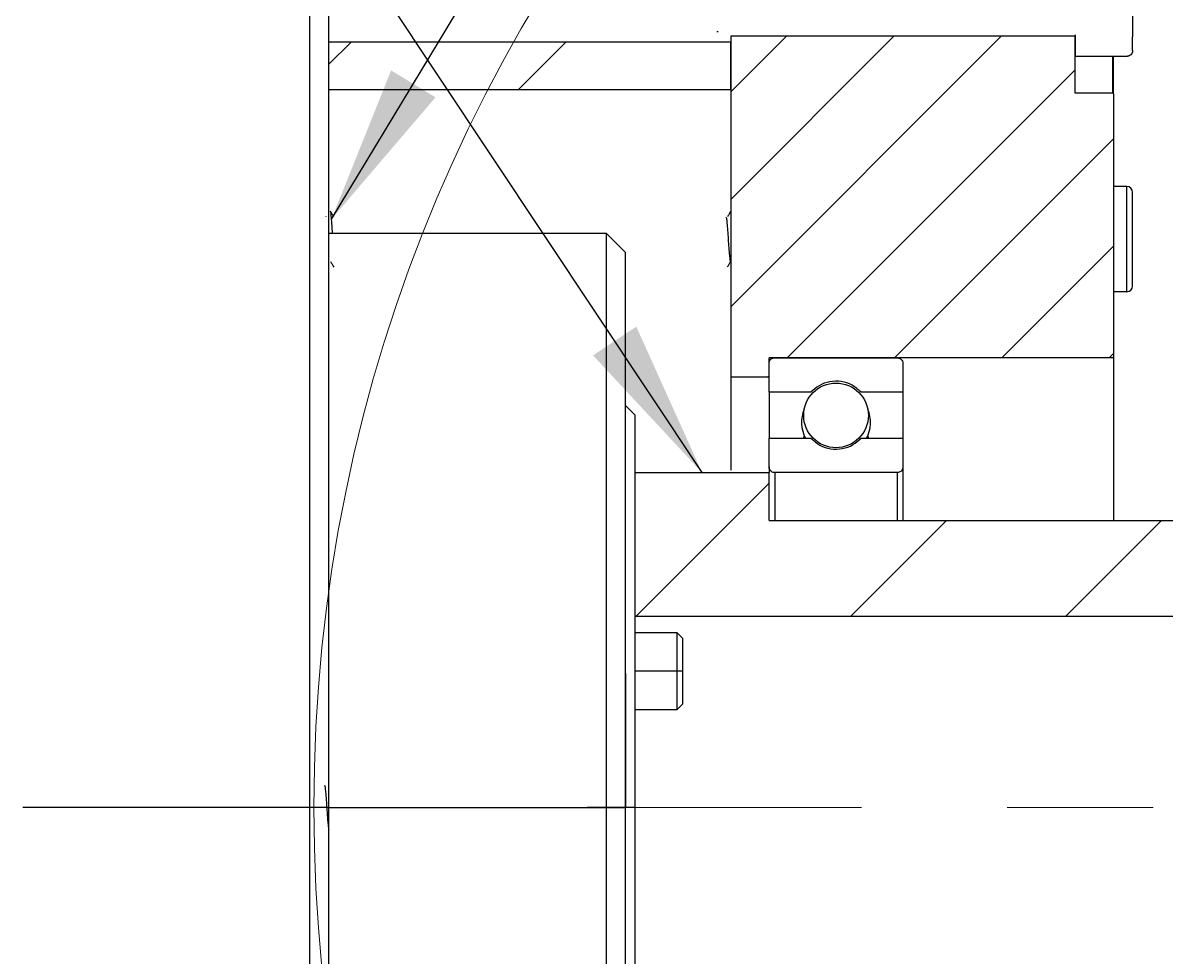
# Model space of a CAD drawing. Header units: millimetres. Extents: x 2 to 1187, y 2 to 839.
# Drawn here: x 648.6 to 672.51, y 742.84 to 762.36 of the extents above; entities that cross this region are included whole.
import ezdxf

# ---------------------------------------------------------------- set-up
doc = ezdxf.new("R2010")
doc.units = ezdxf.units.MM
doc.linetypes.add('CENTERX2', pattern=[20.32, 12.7, -2.54, 2.54, -2.54])
doc.dimstyles.new('SLDDIMSTYLE0', dxfattribs={"dimtxt": 0.18, "dimasz": 3.302, "dimexe": 0, "dimexo": 0.0625, "dimgap": 0, "dimtad": 0, "dimtih": 1, "dimtoh": 1, "dimdec": 0, "dimrnd": 1e-09, "dimzin": 0, "dimdsep": 46, "dimtxsty": 'Standard', "dimsah": 1, "dimcen": 0.09, "dimadec": 0, "dimazin": 0, "dimtfac": 3.302, "dimtdec": 0, "dimtofl": 0, "dimtmove": 0, "dimatfit": 3, "dimfxl": 1, "dimfrac": 2, "dimtolj": 1, "dimtzin": 0, "dimarcsym": 0})

# ---------------------------------------------------------------- blocks, each defined once
blk = doc.blocks.new('SW_HATCH_0')
at = {"color": 0, "linetype": 'Continuous', "lineweight": 18}
for p, q in [((17.653, 242.159), (12, 236.506)), ((15.408, 242.159), (12, 238.751)), ((13.163, 242.159), (12, 240.997)), ((4.063, 242.039), (3.6, 241.577)), ((8.553, 242.039), (7.553, 241.039)), ((19.2, 241.461), (13.178, 235.439)), ((20, 240.016), (15.423, 235.439)), ((20, 237.771), (17.668, 235.439)), ((20, 235.526), (19.913, 235.439)), ((12.8, 235.061), (12.778, 235.039)), ((12.8, 232.816), (10.023, 230.039)), ((16.513, 232.039), (14.513, 230.039)), ((21.003, 232.039), (19.003, 230.039))]:
    blk.add_line(p, q, dxfattribs=at)
blk = doc.blocks.new('*U63')
at = {"color": 0, "linetype": 'CENTERX2', "lineweight": 18, "ltscale": 1.2, "transparency": 16777216}
blk.add_line((21.875, 0), (-48.225, 0), dxfattribs=at)

msp = doc.modelspace()

# ---------------------------------------------------------------- linework, layer by layer
at = {"color": 7, "linetype": 'Continuous', "lineweight": 25}
for p, q in [((671.804446, 762.619202), (671.804446, 762.105281)), ((663.140846, 762.179227), (663.112344, 762.179227)), ((663.404446, 762.084627), (663.404446, 754.964627)), ((670.604446, 762.084627), (663.404446, 762.084627)), ((670.604446, 762.116957), (670.604446, 761.664627)), ((670.604446, 760.894427), (670.604446, 762.084627)), ((671.804446, 762.105281), (671.804446, 762.071807)), ((671.804446, 761.784627), (671.804446, 762.071807)), ((663.394446, 761.964627), (655.004446, 761.964627)), ((663.404446, 761.954627), (663.394446, 761.964627)), ((663.404446, 760.964627), (663.404446, 761.954627)), ((671.684446, 761.664627), (670.604446, 761.664627)), ((671.394446, 760.894427), (671.394446, 761.646407)), ((671.404446, 760.884427), (671.404446, 761.64607)), ((663.404446, 760.964627), (655.004446, 760.964627)), ((671.394446, 760.894427), (670.604446, 760.894427)), ((671.404446, 760.884427), (671.394446, 760.894427)), ((671.404446, 760.884427), (671.404446, 755.364627)), ((671.684446, 758.944021), (671.404446, 758.944021)), ((671.684446, 756.744021), (671.684446, 758.944021)), ((671.804446, 756.864021), (671.804446, 758.824021)), ((654.938199, 758.315121), (654.93539, 758.310294)), ((660.804446, 757.964627), (655.004446, 757.964627)), ((661.204446, 757.564627), (660.804446, 757.964627)), ((671.684446, 756.744021), (671.404446, 756.744021)), ((671.404446, 755.364627), (664.204446, 755.364627)), ((664.204446, 754.964627), (664.204446, 755.364627)), ((664.324446, 755.364627), (666.884446, 755.364627)), ((664.204446, 754.644627), (664.204446, 755.244627)), ((667.004446, 755.244627), (667.004446, 754.644627)), ((663.404446, 754.964627), (664.204446, 754.964627)), ((665.081282, 754.644627), (664.204446, 754.644627)), ((667.004446, 754.644627), (666.127609, 754.644627)), ((661.404446, 754.164627), (661.204446, 754.364627)), ((664.204446, 753.684627), (665.081282, 753.684627)), ((664.204446, 753.084627), (664.204446, 753.684627)), ((666.127609, 753.684627), (667.004446, 753.684627)), ((667.004446, 753.684627), (667.004446, 753.084627)), ((661.404446, 752.964627), (664.204446, 752.964627)), ((664.204446, 753.084627), (664.204446, 752.964627)), ((664.204446, 753.020494), (664.204446, 752.964627)), ((664.204446, 751.964627), (664.204446, 752.964627)), ((666.884446, 752.964627), (664.324446, 752.964627)), ((664.324446, 752.964627), (664.324446, 751.964627)), ((666.884446, 752.964627), (666.884446, 751.964627)), ((667.004446, 753.084627), (667.004446, 751.964627)), ((664.204446, 751.964627), (686.794446, 751.964627)), ((661.404446, 749.964627), (686.904446, 749.964627)), ((662.284446, 749.614627), (661.404446, 749.614627)), ((662.404446, 749.494627), (662.284446, 749.614627)), ((662.284446, 748.814627), (661.404446, 748.814627)), ((662.404446, 748.814627), (662.284446, 748.814627)), ((662.284446, 748.014627), (662.404446, 748.134627)), ((661.404446, 748.014627), (662.284446, 748.014627)), ((654.604446, 745.964627), (648.604446, 745.964627)), ((655.004446, 745.964627), (654.604446, 745.964627)), ((655.004446, 745.964627), (660.804446, 745.964627)), ((661.204446, 745.964627), (660.404446, 745.964627)), ((660.804446, 745.964627), (661.204446, 745.964627)), ((661.404446, 745.964627), (661.204446, 745.964627))]:
    msp.add_line(p, q, dxfattribs=at)
at = {"color": 7, "linetype": 'Continuous', "lineweight": 25, "flags": 128}
for points in [[(671.404446, 755.364627), (671.404446, 755.290505), (671.404446, 755.069309), (671.404446, 754.704526), (671.404446, 754.20191), (671.404446, 753.569387), (671.404446, 752.816932), (671.404446, 751.964627)], [(663.404446, 754.964627), (663.404446, 754.893659), (663.404446, 754.681875), (663.404446, 754.332615), (663.404446, 753.851387), (663.404446, 753.24578), (663.404446, 753.012783)], [(664.204446, 754.644627), (664.204446, 754.570368), (664.204446, 754.348863), (664.204446, 753.983901), (664.204446, 753.684627)], [(667.004446, 754.644627), (667.004446, 754.570368), (667.004446, 754.348863), (667.004446, 753.983901), (667.004446, 753.684627)], [(664.939836, 753.733533), (664.939253, 753.732128), (664.921927, 753.685874)], [(666.285953, 753.688862), (666.269639, 753.732128), (666.269056, 753.733532)], [(667.004446, 753.084627), (667.004446, 752.850934), (667.004446, 752.102314), (667.004446, 751.964627)]]:
    msp.add_lwpolyline(points, dxfattribs=at)
at = {"color": 7, "linetype": 'Continuous', "lineweight": 18}
msp.add_circle((687.404448, 745.964627), 32.716026, dxfattribs=at)
at = {"color": 7, "linetype": 'Continuous', "lineweight": 25}
msp.add_circle((665.604446, 754.160891), 0.67612, dxfattribs=at)
for centre, radius, start, end in [((671.684446, 758.824021), 0.12, 360, 90), ((671.684446, 756.864021), 0.12, 270, 360), ((665.604446, 754.010469), 0.72, 157.2145595, 207.1680809), ((665.604446, 754.010469), 0.72, 332.4965371, 22.7854312)]:
    msp.add_arc(centre, radius, start, end, dxfattribs=at)
for points in [[(654.604446, 745.964627), (654.604446, 746.802384), (654.604446, 748.477897), (654.604446, 750.948164), (654.604446, 753.333162), (654.604446, 755.59208), (654.604446, 757.686279), (654.604446, 759.579884), (654.604446, 761.240649), (654.604446, 762.639585), (654.604446, 763.7549), (654.604446, 764.559499), (654.604446, 765.069521), (654.604446, 765.132925), (654.604446, 765.164627)], [(655.004446, 745.964627), (655.004446, 746.78493), (655.004446, 748.425537), (655.004446, 750.84434), (655.004446, 753.179651), (655.004446, 755.391508), (655.004446, 757.442077), (655.004446, 759.296232), (655.004446, 760.922399), (655.004446, 762.29219), (655.004446, 763.384269), (655.004446, 764.172106), (655.004446, 764.671502), (655.004446, 764.733585), (655.004446, 764.764627)], [(660.804446, 745.964627), (660.804446, 746.750021), (660.804446, 748.320809), (660.804446, 750.586402), (660.804446, 752.674552), (660.804446, 754.504207), (660.804446, 756.008068), (660.804446, 757.117094), (660.804446, 757.830645), (660.804446, 757.919966), (660.804446, 757.964627)], [(661.204446, 745.964627), (661.204446, 746.723841), (661.204446, 748.24227), (661.204446, 750.432343), (661.204446, 752.450888), (661.204446, 754.219555), (661.204446, 755.673287), (661.204446, 756.745345), (661.204446, 757.435111), (661.204446, 757.521455), (661.204446, 757.564627)], [(661.404446, 745.964627), (661.404446, 746.501313), (661.404446, 747.574685), (661.404446, 749.12284), (661.404446, 750.549743), (661.404446, 751.800007), (661.404446, 752.827645), (661.404446, 753.585479), (661.404446, 754.073073), (661.404446, 754.134109), (661.404446, 754.164627)], [(662.284446, 748.814627), (662.284446, 748.919456), (662.284446, 749.129116), (662.284446, 749.393552), (662.284446, 749.578551), (662.284446, 749.602602), (662.284446, 749.614627)], [(662.404446, 748.814627), (662.404446, 748.903732), (662.404446, 749.081942), (662.404446, 749.306713), (662.404446, 749.463962), (662.404446, 749.484405), (662.404446, 749.494627)], [(661.204446, 748.764627), (661.204446, 748.722539), (661.204446, 748.638362), (661.204446, 747.990864), (661.204446, 747.065338), (661.204446, 746.331531), (661.204446, 745.964627)], [(662.284446, 748.014627), (662.284446, 748.026652), (662.284446, 748.050703), (662.284446, 748.235702), (662.284446, 748.500138), (662.284446, 748.709797), (662.284446, 748.814627)], [(662.404446, 748.134627), (662.404446, 748.144848), (662.404446, 748.165291), (662.404446, 748.322541), (662.404446, 748.547311), (662.404446, 748.725522), (662.404446, 748.814627)], [(654.604446, 726.764627), (654.604446, 726.796329), (654.604446, 726.859733), (654.604446, 727.369755), (654.604446, 728.174354), (654.604446, 729.289669), (654.604446, 730.688604), (654.604446, 732.34937), (654.604446, 734.242975), (654.604446, 736.337174), (654.604446, 738.596092), (654.604446, 740.98109), (654.604446, 743.451357), (654.604446, 745.12687), (654.604446, 745.964627)], [(655.004446, 727.164627), (655.004446, 727.195668), (655.004446, 727.257751), (655.004446, 727.757148), (655.004446, 728.544984), (655.004446, 729.637064), (655.004446, 731.006855), (655.004446, 732.633021), (655.004446, 734.487176), (655.004446, 736.537746), (655.004446, 738.749603), (655.004446, 741.084913), (655.004446, 743.503717), (655.004446, 745.144323), (655.004446, 745.964627)], [(660.804446, 733.964627), (660.804446, 734.009287), (660.804446, 734.098608), (660.804446, 734.81216), (660.804446, 735.921186), (660.804446, 737.425046), (660.804446, 739.254701), (660.804446, 741.342852), (660.804446, 743.608445), (660.804446, 745.179233), (660.804446, 745.964627)], [(661.204446, 734.364627), (661.204446, 734.407799), (661.204446, 734.494142), (661.204446, 735.183909), (661.204446, 736.255967), (661.204446, 737.709699), (661.204446, 739.478366), (661.204446, 741.496911), (661.204446, 743.686984), (661.204446, 745.205413), (661.204446, 745.964627)], [(661.204446, 743.164627), (661.204446, 743.206715), (661.204446, 743.290892), (661.204446, 743.93839), (661.204446, 744.863916), (661.204446, 745.597723), (661.204446, 745.964627)], [(661.404446, 737.764627), (661.404446, 737.795145), (661.404446, 737.856181), (661.404446, 738.343775), (661.404446, 739.101609), (661.404446, 740.129247), (661.404446, 741.379511), (661.404446, 742.806414), (661.404446, 744.354569), (661.404446, 745.427941), (661.404446, 745.964627)]]:
    msp.add_open_spline(points, degree=3, dxfattribs=at)
for points, knots in [([(671.804446, 761.784627), (671.804282, 761.780014), (671.803642, 761.76197), (671.794338, 761.731116), (671.770532, 761.697725), (671.736916, 761.674229), (671.706347, 761.665344), (671.688681, 761.664765), (671.684446, 761.664627)], [0, 0, 0, 0, 0.073719103, 0.288366589, 0.503014074, 0.717661559, 0.932309044, 1, 1, 1, 1]), ([(655.104111, 758.310858), (655.092973, 758.32999), (655.070687, 758.368274), (655.048435, 758.406571), (655.037303, 758.425729)], [0, 0, 0, 0, 0.499739068, 1, 1, 1, 1]), ([(655.077406, 757.964627), (655.075487, 757.999654), (655.069401, 758.110737), (655.059141, 758.266036), (655.047722, 758.393893), (655.040471, 758.410617), (655.037392, 758.417717)], [0, 0, 0, 0, 0.143999552, 0.456674434, 0.76934972, 1, 1, 1, 1]), ([(663.403076, 758.426839), (663.391963, 758.4077), (663.369748, 758.369439), (663.347501, 758.331181), (663.336382, 758.312061)], [0, 0, 0, 0, 0.500240115, 1, 1, 1, 1]), ([(663.303627, 758.304997), (663.306603, 758.29941), (663.313731, 758.286024), (663.325026, 758.184429), (663.337508, 758.029608), (663.350003, 757.844139), (663.362509, 757.658946), (663.375027, 757.503147), (663.387556, 757.394165), (663.395918, 757.380002), (663.400099, 757.372921)], [0, 0, 0, 0, 0.0928591834, 0.2224490806, 0.3520395262, 0.4816305209, 0.6112220652, 0.7408141594, 0.8704068042, 1, 1, 1, 1]), ([(655.035949, 757.376658), (655.047088, 757.357504), (655.06938, 757.319171), (655.091628, 757.28084), (655.10276, 757.261662)], [0, 0, 0, 0, 0.499677905, 1, 1, 1, 1]), ([(663.337551, 757.26282), (663.348661, 757.281939), (663.369997, 757.318658), (663.391356, 757.355339), (663.401594, 757.372921)], [0, 0, 0, 0, 0.52069037, 1, 1, 1, 1]), ([(664.204446, 755.244627), (664.2045, 755.24724), (664.20483, 755.263282), (664.211986, 755.292574), (664.23413, 755.327122), (664.266519, 755.352239), (664.29854, 755.363403), (664.318211, 755.364332), (664.324446, 755.364627)], [0, 0, 0, 0, 0.041776861, 0.256432047, 0.471087234, 0.68574242, 0.900397607, 1, 1, 1, 1]), ([(666.884446, 755.364627), (666.895907, 755.363663), (666.920838, 755.361566), (666.955952, 755.343721), (666.984583, 755.314671), (667.001629, 755.279839), (667.003576, 755.255501), (667.004446, 755.244627)], [0, 0, 0, 0, 0.182651028, 0.397313237, 0.611975447, 0.826637657, 1, 1, 1, 1]), ([(666.127609, 754.644627), (666.067898, 754.698111), (665.948445, 754.805105), (665.714412, 754.879184), (665.473268, 754.875629), (665.248468, 754.796884), (665.135278, 754.693801), (665.081282, 754.644627)], [0, 0, 0, 0, 0.203496915, 0.407093465, 0.610690015, 0.814286564, 1, 1, 1, 1]), ([(665.081282, 753.684627), (665.140994, 753.631143), (665.260447, 753.524149), (665.49448, 753.45007), (665.735624, 753.453625), (665.960424, 753.53237), (666.073614, 753.635453), (666.127609, 753.684627)], [0, 0, 0, 0, 0.203496915, 0.407093465, 0.610690015, 0.814286564, 1, 1, 1, 1]), ([(664.324446, 752.964627), (664.312985, 752.965591), (664.288054, 752.967688), (664.25294, 752.985533), (664.224309, 753.014582), (664.207263, 753.049415), (664.205316, 753.073753), (664.204446, 753.084627)], [0, 0, 0, 0, 0.1826510277, 0.3973132374, 0.611975447, 0.8266376567, 1, 1, 1, 1]), ([(667.004446, 753.084627), (667.004392, 753.082013), (667.004061, 753.065972), (666.996906, 753.036679), (666.974762, 753.002132), (666.942373, 752.977015), (666.910352, 752.96585), (666.890681, 752.964921), (666.884446, 752.964627)], [0, 0, 0, 0, 0.0417768608, 0.2564320472, 0.4710872337, 0.6857424202, 0.9003976066, 1, 1, 1, 1]), ([(654.911732, 746.430221), (654.915379, 746.416671), (654.922435, 746.390457), (654.932653, 746.293975), (654.942151, 746.177649), (654.950927, 746.052871), (654.958981, 745.932905), (654.966317, 745.825564), (654.97463, 745.71199), (654.983281, 745.611418), (654.991447, 745.544419), (654.996454, 745.51752), (654.999017, 745.507582), (654.999818, 745.504989), (655.000099, 745.504081)], [0, 0, 0, 0, 0.1235950885, 0.2391147656, 0.3465442735, 0.4458698878, 0.5370789194, 0.6201597159, 0.6951016633, 0.8200627709, 0.9126471778, 0.9726656658, 0.9904259547, 1, 1, 1, 1])]:
    msp.add_open_spline(points, degree=3, knots=knots, dxfattribs=at)

# ---------------------------------------------------------------- block references
at = {"color": 7, "linetype": 'Continuous', "lineweight": 18}
msp.add_blockref('SW_HATCH_0', (651.404446, 519.925139), dxfattribs=at)
at = {"color": 7, "linetype": 'CENTERX2', "lineweight": 18, "ltscale": 1.2}
msp.add_blockref('*U63', (693.029446, 745.964627), dxfattribs=at)

# ---------------------------------------------------------------- leaders
at = {"color": 7, "linetype": 'Continuous', "lineweight": 25}
for points in [[(662.804446, 752.964627), (641.035354, 785.723535)], [(671.404446, 730.77863), (687.626263, 785.723535)], [(655.058606, 758.264712), (671.590909, 785.597273)]]:
    msp.add_leader(points, dimstyle='SLDDIMSTYLE0', dxfattribs=at)

doc.saveas('drawing.dxf')
